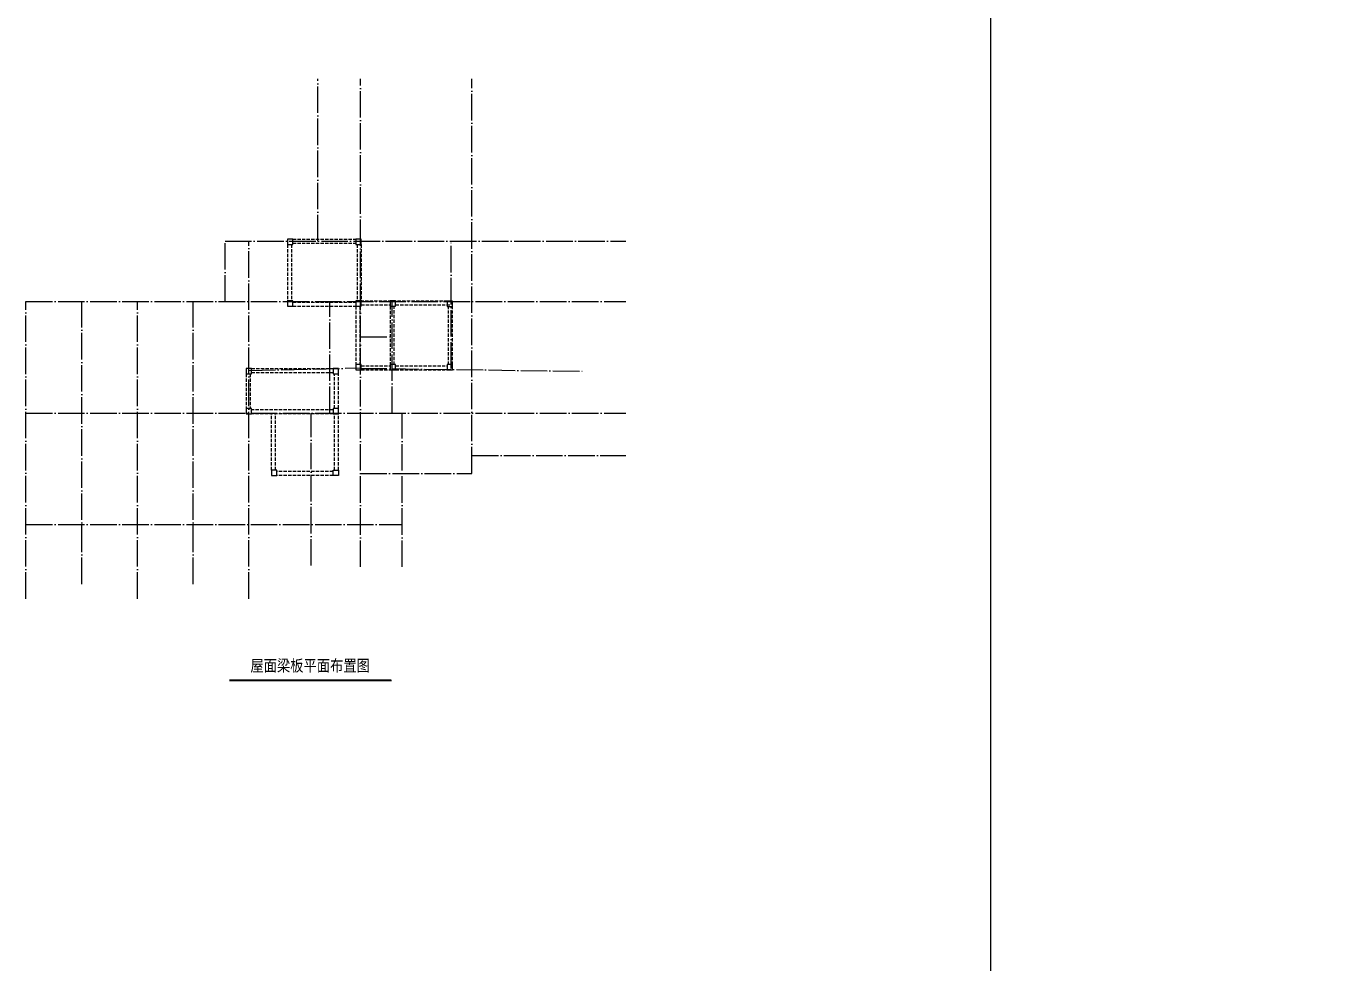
# Model space of a CAD drawing. Extents: x -186750 to 855523, y -12902 to 560425.
# Drawn here: x -126700 to -28809, y 286009 to 356657 of the extents above; entities that cross this region are included whole.
import ezdxf
from ezdxf.enums import TextEntityAlignment as Align

# ---------------------------------------------------------------- set-up
doc = ezdxf.new("R2010")
doc.units = 0
doc.header["$LTSCALE"] = 1000
doc.header["$MEASUREMENT"] = 0
doc.linetypes.add('DASH', pattern=[0.35, 0.25, -0.1])
doc.linetypes.add('DOTE', pattern=[2.42, 2, -0.2, 0.02, -0.2])
for name, color, linetype in [('a-dote', 14, 'DOTE'), ('s-beam', 4, 'DASH'), ('s-colu', 40, 'Continuous'), ('s-num', 90, 'Continuous')]:
    doc.layers.add(name, color=color, linetype=linetype)
doc.styles.add('TSSD_NORM', font='tssdeng.shx', dxfattribs={"bigfont": 'hztxt.shx'})

# ---------------------------------------------------------------- blocks, each defined once
blk = doc.blocks.new('X-104 8#10#平面')
at = {"layer": 'Defpoints', "color": 1}
blk.add_lwpolyline([(-53989, 387679), (82585, 387679), (82585, 284100), (-53989, 284100)], close=True, dxfattribs=at)
blk = doc.blocks.new('A$C36D1285A')
at = {"layer": 'a-dote'}
for p, q in [((22000, 340422.4), (22000, 352672.4)), ((22000, 340422.4), (22000, 352672.4)), ((25200, 315872.4), (25200, 352672.4)), ((25200, 315872.4), (25200, 352672.4)), ((33600, 322922.4), (33600, 352672.4)), ((33600, 322922.4), (33600, 352672.4)), ((15000, 335872.4), (15000, 340422.4)), ((15000, 340422.4), (45200, 340422.4)), ((15000, 335872.4), (15000, 340422.4)), ((15000, 340422.4), (42000, 340422.4)), ((16800, 313472.4), (16800, 340422.4)), ((16800, 313472.4), (16800, 340422.4)), ((32050, 330822.4), (32050, 340422.4)), ((32050, 330822.4), (32050, 340422.4)), ((0, 313472.4), (0, 335872.4)), ((0, 335872.4), (45200, 335872.4)), ((0, 313472.4), (0, 335872.4)), ((0, 335872.4), (45200, 335872.4)), ((4200, 314572.4), (4200, 335872.4)), ((4200, 314572.4), (4200, 335872.4)), ((8400, 313472.4), (8400, 335872.4)), ((8400, 313472.4), (8400, 335872.4)), ((12600, 314572.4), (12600, 335872.4)), ((12600, 314572.4), (12600, 335872.4)), ((22900, 327472.4), (22900, 335872.4)), ((22900, 327472.4), (22900, 335872.4)), ((27600, 327472.4), (27600, 335872.4)), ((27600, 327472.4), (27600, 335872.4)), ((25200, 333222.4), (27600, 333222.4)), ((25200, 333222.4), (27600, 333222.4)), ((16800, 330672.4), (25200, 330872.4)), ((16800, 330672.4), (25200, 330872.4)), ((25200, 330822.4), (27600, 330822.4)), ((25200, 330822.4), (27600, 330822.4)), ((27600, 330822.4), (42000, 330622.4)), ((27600, 330822.4), (42000, 330622.4)), ((0, 327472.4), (45200, 327472.4)), ((0, 327472.4), (45200, 327472.4)), ((21500, 315972.4), (21500, 327472.4)), ((28350, 315872.4), (28350, 327472.4)), ((28350, 315872.4), (28350, 327472.4)), ((33600, 324272.4), (45200, 324272.4)), ((33600, 324272.4), (45200, 324272.4)), ((25200, 322922.4), (33600, 322922.4)), ((25200, 322922.4), (33600, 322922.4)), ((0, 319072.4), (28350, 319072.4))]:
    blk.add_line(p, q, dxfattribs=at)
at = {"layer": 's-beam'}
for p, q in [((19700, 340172.4), (19700, 335922.4)), ((20000, 340172.4), (20000, 335922.4)), ((20100, 340572.4), (24850, 340572.4)), ((20100, 340272.4), (24850, 340272.4)), ((24950, 340172.4), (24950, 335922.4)), ((25250, 340172.4), (25250, 335922.4)), ((20100, 335822.4), (24850, 335822.4)), ((25200, 335922.4), (31950, 335922.4)), ((20100, 335522.4), (24850, 335522.4)), ((24850, 335522.4), (24850, 331022.4)), ((25150, 335522.4), (25150, 331122.4)), ((25250, 335622.4), (27450, 335622.4)), ((27450, 335522.4), (27450, 331122.4)), ((27750, 331122.4), (27750, 335522.4)), ((27850, 335622.4), (31950, 335622.4)), ((31850, 331117.1), (31850, 335517.1)), ((32150, 331117.1), (32150, 335517.1)), ((25250, 331022.4), (27450, 331022.4)), ((27850, 331022.4), (31750, 331022.4)), ((16600, 330422.4), (16600, 327822.4)), ((16900, 330422.4), (16900, 327822.4)), ((17000, 330822.4), (23150, 330822.4)), ((17000, 330522.4), (23150, 330522.6)), ((23250, 327822.6), (23250, 330422.4)), ((23550, 327822.6), (23550, 330522.6)), ((25250, 330722.4), (27450, 330722.4)), ((27850, 330722.4), (31750, 330722.4)), ((23150, 327722.4), (17000, 327722.4)), ((23150, 327422.4), (17000, 327422.4)), ((18500, 323172.4), (18500, 327422.4)), ((18800, 323172.4), (18800, 327422.4)), ((23250, 323172.4), (23250, 327422.4)), ((23550, 323172.4), (23550, 327422.4)), ((23150, 323072.4), (18900, 323072.4)), ((23150, 322772.4), (18900, 322772.4))]:
    blk.add_line(p, q, dxfattribs=at)
at = {"layer": 's-colu'}
for points in [[(20100, 340572.4), (19700, 340572.4), (19700, 340172.4), (20100, 340172.4)], [(25250, 340572.4), (24850, 340572.4), (24850, 340172.4), (25250, 340172.4)], [(20100, 335922.4), (19700, 335922.4), (19700, 335522.4), (20100, 335522.4)], [(25250, 335922.4), (24850, 335922.4), (24850, 335522.4), (25250, 335522.4)], [(27450, 335522.4), (27850, 335522.4), (27850, 335922.4), (27450, 335922.4)], [(31750, 335517.1), (32150, 335517.1), (32150, 335917.1), (31750, 335917.1)], [(24850, 330722.4), (25250, 330722.4), (25250, 331122.4), (24850, 331122.4)], [(27450, 330722.4), (27850, 330722.4), (27850, 331122.4), (27450, 331122.4)], [(31750, 330722.4), (32150, 330722.4), (32150, 331122.4), (31750, 331122.4)], [(17000, 330822.4), (16600, 330822.4), (16600, 330422.4), (17000, 330422.4)], [(23550, 330822.4), (23150, 330822.4), (23150, 330422.4), (23550, 330422.4)], [(17000, 327822.4), (16600, 327822.4), (16600, 327422.4), (17000, 327422.4)], [(23550, 327822.4), (23150, 327822.4), (23150, 327422.4), (23550, 327422.4)], [(18500, 322772.4), (18900, 322772.4), (18900, 323172.4), (18500, 323172.4)], [(23150, 323172.4), (23550, 323172.4), (23550, 322772.4), (23150, 322772.4)]]:
    blk.add_lwpolyline(points, close=True, dxfattribs=at)
at = {"layer": 's-num', "const_width": 50}
blk.add_lwpolyline([(15324.5, 307405.2), (27537.1, 307405.2)], dxfattribs=at)
at = {"layer": 's-num'}
blk.add_lwpolyline([(15324.5, 307305.2), (27537.1, 307305.2)], dxfattribs=at)
at = {"layer": 's-num', "style": 'TSSD_NORM'}
blk.add_text('屋面梁板平面布置图', height=1000, rotation=360, dxfattribs=at).set_placement((21414.2, 307597.3), align=Align.BOTTOM_CENTER)

msp = doc.modelspace()

# ---------------------------------------------------------------- block references
for name, p in [('X-104 8#10#平面', (0, 0)), ('A$C36D1285A', (-126699.5, 0))]:
    msp.add_blockref(name, p)

doc.saveas('drawing.dxf')
